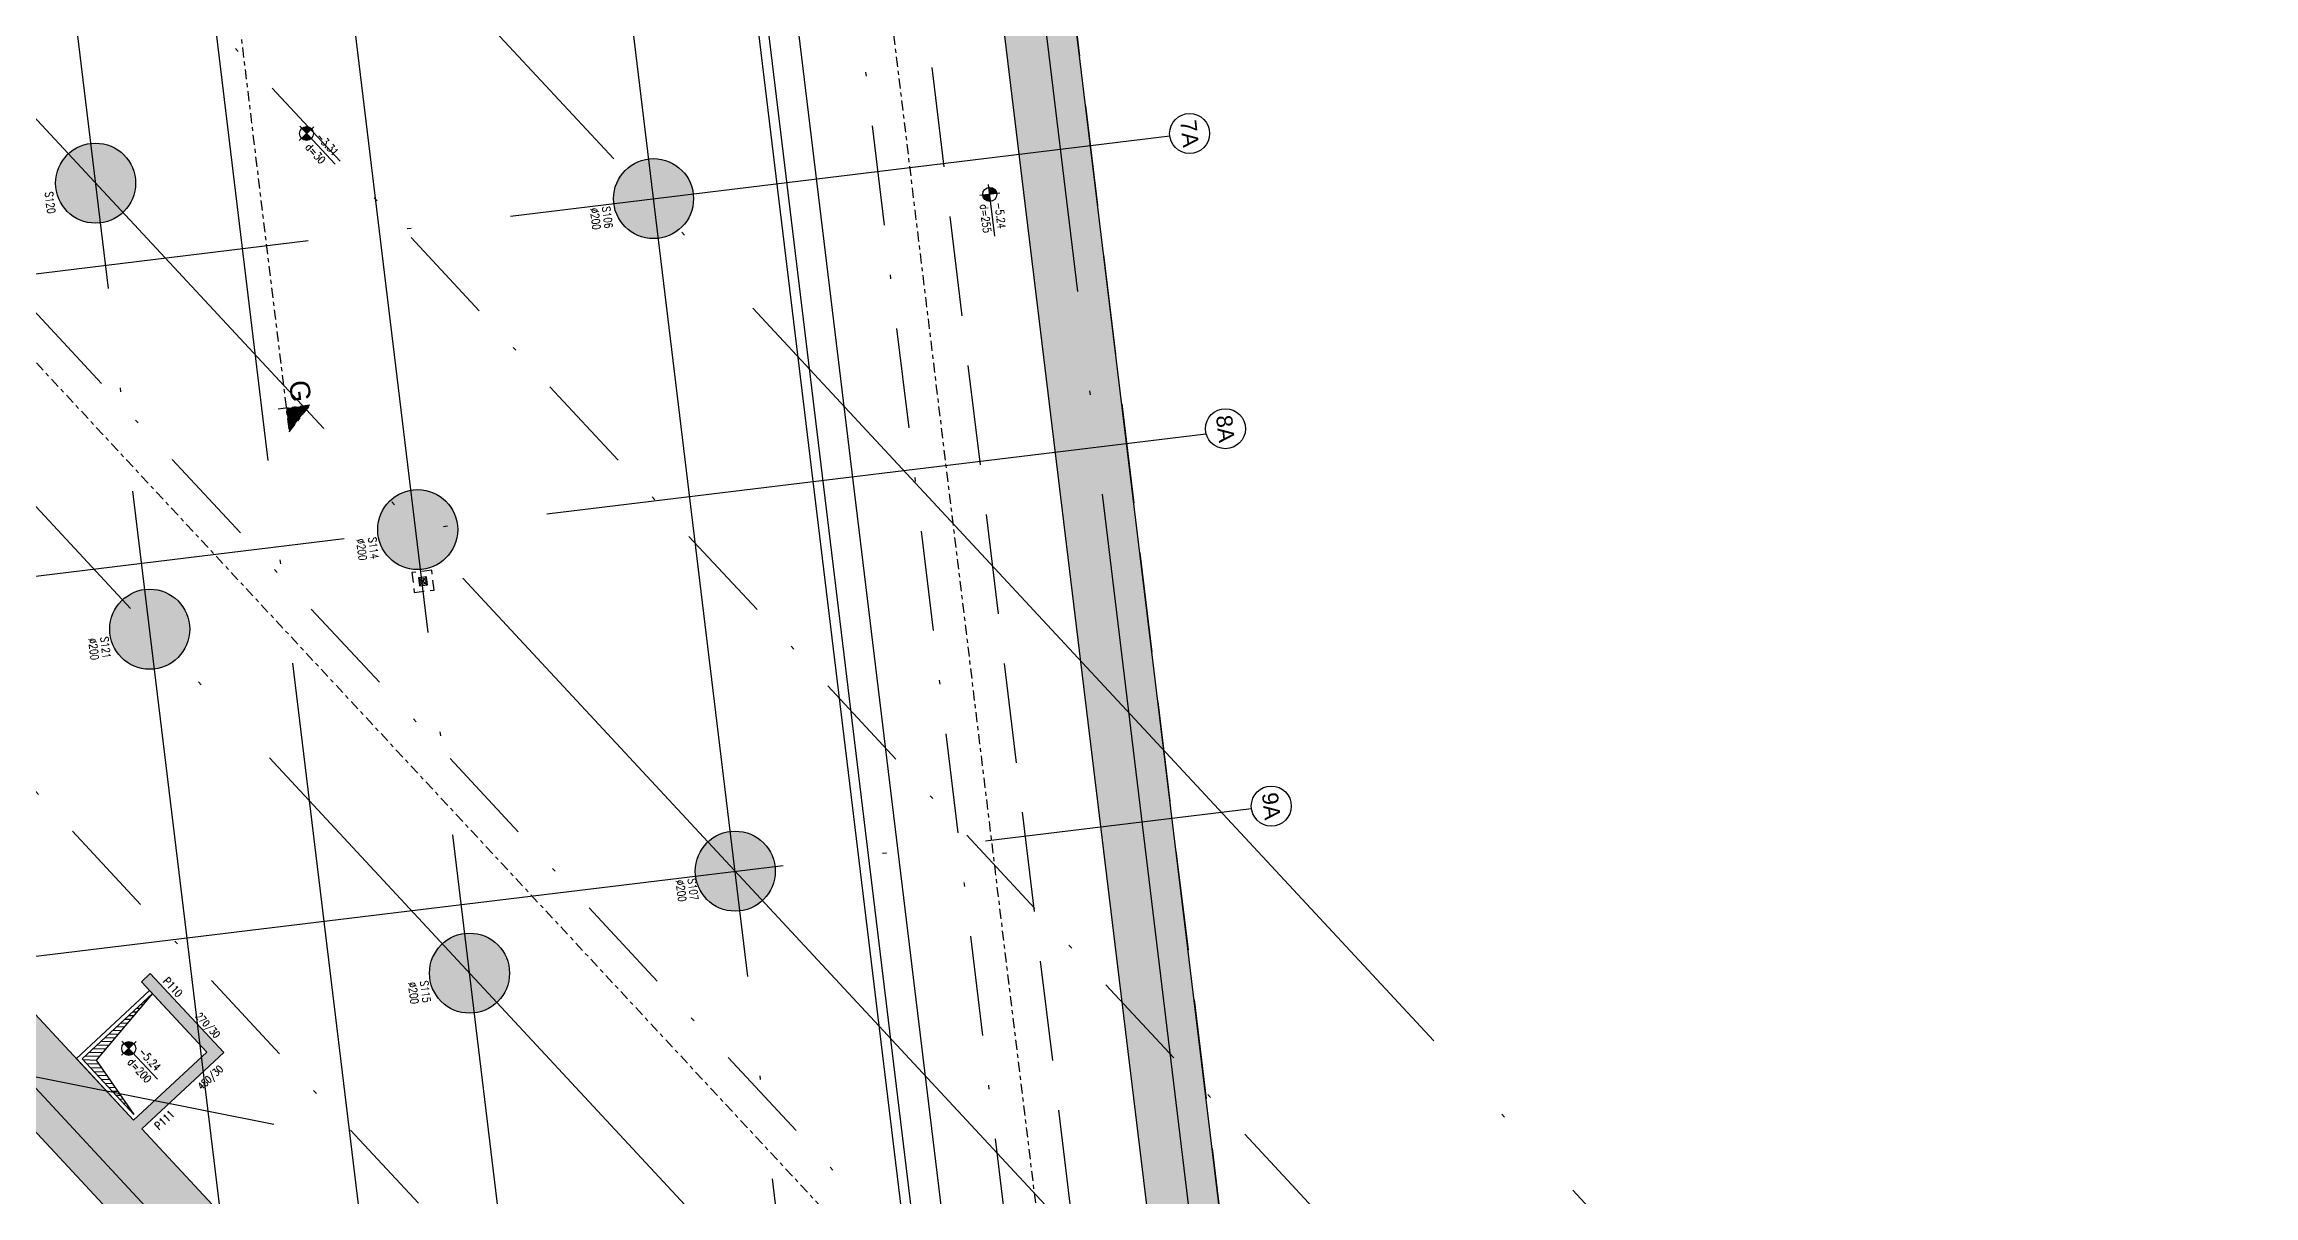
# Model space of a CAD drawing. Header units: millimetres. Extents: x 400408 to 401121, y 4543945 to 4544109.
# Drawn here: x 400457 to 400512.2, y 4544024.3 to 4544053 of the extents above; entities that cross this region are included whole.
import ezdxf
from ezdxf.enums import TextEntityAlignment as Align

# ---------------------------------------------------------------- set-up
doc = ezdxf.new("R2010")
doc.units = ezdxf.units.MM
for name, pattern in [('AKS', [3, 2.5, -0.25, 0, -0.25]), ('CENTER', [2, 1.25, -0.25, 0.25, -0.25]), ('CIZGI', [0.4, 0.25, -0.15]), ('CONTINU', [0]), ('DASHDOT2', [0.5, 0.25, -0.125, 0, -0.125]), ('HIDDEN', [0.375, 0.25, -0.125])]:
    doc.linetypes.add(name, pattern=pattern)
for name, color, linetype in [('aks prota', 2, 'AKS'), ('boşluk prota', 2, 'Continuous'), ('boşluk taraması prota', 252, 'Continuous'), ('caks prota', 4, 'Continuous'), ('kesit tarama prota', 252, 'Continuous'), ('kiriş prota', 6, 'Continuous'), ('kolon prota', 1, 'Continuous'), ('kolon tarama prota', 252, 'Continuous'), ('lkolon prota', 4, 'Continuous'), ('lperde prota', 4, 'Continuous'), ('not çizgisi prota', 4, 'Continuous'), ('perde prota', 1, 'Continuous'), ('PRT-AL-TUNEL_EKSENI', 14, 'DASHDOT2'), ('PRT-MI-a_fit_drainage', 10, 'Continuous'), ('skesit prota', 7, 'Continuous'), ('st-s_level (kot)', 6, 'Continuous'), ('st-s_levelmark (kot işareti)', 4, 'Continuous'), ('st_s_ölçü', 4, 'Continuous'), ('taks prota', 7, 'Continuous'), ('temel prota', 6, 'Continuous'), ('tkesit prota', 7, 'Continuous'), ('tkolon prota', 6, 'Continuous'), ('tperde prota', 6, 'Continuous'), ('tplan prota', 7, 'Continuous')]:
    doc.layers.add(name, color=color, linetype=linetype)
doc.styles.add('Arial', font='Arial.ttf')
doc.styles.add('OLCU', font='romanstw.shx')
doc.styles.add('TAKS', font='Arial Unicode.ttf')
doc.styles.add('tkolon', font='romanstw.shx')
doc.dimstyles.new('1-50', dxfattribs={"dimtxt": 10, "dimasz": 4, "dimexe": 4, "dimexo": 8, "dimgap": 4, "dimtad": 1, "dimdec": 1, "dimrnd": 0.05, "dimzin": 9, "dimdsep": 46, "dimtxsty": 'OLCU', "dimblk1": 'OBLIQUE', "dimblk2": 'OBLIQUE', "dimsah": 1, "dimcen": 2, "dimdle": 4, "dimclrd": 4, "dimclre": 4, "dimclrt": 3, "dimadec": 1, "dimazin": 0, "dimtfac": 1, "dimtdec": 1, "dimtix": 1, "dimtmove": 2, "dimatfit": 3, "dimldrblk": 'OBLIQUE', "dimfxl": 1, "dimtvp": 1, "dimtolj": 1, "dimtzin": 1, "dimarcsym": 0})

# ---------------------------------------------------------------- blocks, each defined once
blk = doc.blocks.new('PLAN_KOT')
at = {"layer": 'st-s_levelmark (kot işareti)'}
h = blk.add_hatch(color=256, dxfattribs=at)
h.paths.add_polyline_path([(0, 17.5, 0.4142135623730951), (-17.5, 0), (0, 0)])
h.paths.add_polyline_path([(17.5, 0), (0, 0), (0, -17.5, 0.4142135623730951)])
for p, q in [((105, 0), (-25, 0)), ((0, 25), (0, -25))]:
    blk.add_line(p, q, dxfattribs=at)
blk.add_circle((0, 0), 17.5, dxfattribs=at)
at = {"layer": 'st-s_level (kot)', "color": 6, "style": 'OLCU', "width": 0.8}
for tag, p in [('KOT', (22.6700442370493, 9.780006943954504)), ('DÖŞEME_KALINLIĞI', (22.6700442370493, -27.62999305603444))]:
    blk.add_attdef(tag, p, '', height=20, dxfattribs=at)
blk = doc.blocks.new('_Oblique')
at = {"layer": 'st_s_ölçü', "lineweight": -2}
blk.add_line((-0.5, -0.5), (0.5, 0.5), dxfattribs=at)
blk = doc.blocks.new('YER SUZGECI_20x20')
at = {"color": 2}
blk.add_lwpolyline([(-20, 0), (0, 0), (0, 20), (-20, 20)], close=True, dxfattribs=at)
for points in [[(0, 20), (-20, 0)], [(-20, 20), (0, 0)]]:
    blk.add_lwpolyline(points, dxfattribs=at)
blk.add_circle((-10, 10), 7, dxfattribs=at)

msp = doc.modelspace()

# ---------------------------------------------------------------- hatches: boundary and pattern name
at = {"layer": 'boşluk taraması prota', "ltscale": 2}
h = msp.add_hatch(dxfattribs=at)
h.set_pattern_fill('ANSI31', color=256, scale=0.03000000000001022, angle=-47.07600604173209, style=0)
h.set_pattern_definition([(357.9239939582679, (399678.5206054507, 4544261.791601937), (0.003450451555799667, 0.09518748281190792), [])])
h.paths.add_polyline_path([(400459.6809864659, 4544029.315248188), (400458.2785932003, 4544027.647574164), (400459.2175202258, 4544026.289492242), (400457.9235678259, 4544027.680782)])
at = {"layer": 'kesit tarama prota'}
h = msp.add_hatch(color=256, dxfattribs=at)
h.dxf.hatch_style = 1
h.paths.add_polyline_path([(400463.6209186614, 4544044.014789978), (400463.0976260356, 4544043.34683427), (400463.0252944939, 4544043.942458436)])
at = {"layer": 'kolon tarama prota'}
h = msp.add_hatch(color=256, dxfattribs=at)
h.dxf.hatch_style = 1
h.paths.add_polyline_path([(400488.0371958455, 4543995.155024249), (400487.5805262518, 4543995.646046737), (400488.072757314, 4543991.592701394), (400488.5362106422, 4543991.094384865), (400488.4541721302, 4543991.769942436), (400490.5329283727, 4543989.534812097), (400477.1315568569, 4544099.890275297), (400475.419440018, 4544099.682358868), (400475.3712189901, 4544100.079441646), (400474.9741362529, 4544100.031220623), (400475.2634624182, 4544097.648723955), (400475.5857894938, 4544097.687866783)])
h = msp.add_hatch(color=256, dxfattribs=at)
h.dxf.hatch_style = 1
edge = h.paths.add_edge_path()
edge.add_arc((400458.2609093804, 4544049.563859115), 0.9999999999979953, -47.07600604173209, 312.9239939582679)
h = msp.add_hatch(color=256, dxfattribs=at)
h.dxf.hatch_style = 1
edge = h.paths.add_edge_path()
edge.add_arc((400472.2092692228, 4544049.177026352), 0.9999999999979953, -47.07600604173209, 312.9239939582679)
h = msp.add_hatch(color=256, dxfattribs=at)
h.dxf.hatch_style = 1
edge = h.paths.add_edge_path()
edge.add_arc((400466.3131313445, 4544040.905910077), 0.9999999999979953, -47.07600604173209, 312.9239939582679)
h = msp.add_hatch(color=256, dxfattribs=at)
h.dxf.hatch_style = 1
edge = h.paths.add_edge_path()
edge.add_arc((400459.6145448303, 4544038.417159177), 0.9999999999979953, -47.07600604173209, 312.9239939582679)
h = msp.add_hatch(color=256, dxfattribs=at)
h.dxf.hatch_style = 1
edge = h.paths.add_edge_path()
edge.add_arc((400474.2512715193, 4544032.37062496), 0.9999999999979953, -47.07600604173209, 312.9239939582679)
h = msp.add_hatch(color=256, dxfattribs=at)
h.dxf.hatch_style = 1
h.paths.add_polyline_path([(400477.0861039301, 4544003.993171699), (400477.1681424426, 4544003.317614129), (400477.6315957708, 4544002.8192976), (400477.1393647091, 4544006.872642943), (400459.4165894315, 4544025.92861108), (400461.4669112135, 4544027.835488339), (400459.6281367503, 4544029.812584309), (400459.4084594208, 4544029.608276036), (400461.0429256102, 4544027.850857396), (400459.2122811554, 4544026.148288412), (400453.6323851869, 4544032.147931139), (400454.1246162485, 4544028.094585796), (400454.5880695772, 4544027.596269267), (400454.5060310652, 4544028.271826839)])
h = msp.add_hatch(color=256, dxfattribs=at)
h.dxf.hatch_style = 1
edge = h.paths.add_edge_path()
edge.add_arc((400467.6091147447, 4544029.821199054), 0.9999999999979953, -47.07600604173209, 312.9239939582679)

# ---------------------------------------------------------------- linework, layer by layer
at = {"layer": 'aks prota', "ltscale": 10}
for p, q in [((400490.0741459425, 4543987.091367729), (400475.977604086, 4544103.171308074)), ((400478.1981526045, 4543999.860730715), (400465.8023563614, 4544101.935644057)), ((400470.2035826896, 4544008.456690839), (400458.9526784429, 4544101.103831331)), ((400462.2090127752, 4544017.052650962), (400452.103000524, 4544100.272018607)), ((400466.2062977324, 4544012.754670901), (400455.5278394832, 4544100.687924969)), ((400512.214064382, 4544006.088943115), (400428.1666244427, 4544096.458837922)), ((400504.9647124922, 4543999.346770084), (400420.9172725528, 4544089.716664891)), ((400500.1318112323, 4543994.851988064), (400416.084371293, 4544085.22188287)), ((400492.8824593425, 4543988.109815033), (400408.8350194031, 4544078.479709839)), ((400438.7550451844, 4544045.114404782), (400485.1144610457, 4544050.744209933)), ((400439.659189451, 4544037.669102697), (400486.0186053119, 4544043.298907848)), ((400450.6304958677, 4544029.502159903), (400487.155416036, 4544033.937681359))]:
    msp.add_line(p, q, dxfattribs=at)
at = {"layer": 'boşluk prota', "ltscale": 0.05}
msp.add_lwpolyline([(400459.6809864659, 4544029.315248188), (400458.2785932003, 4544027.647574164), (400459.2175202258, 4544026.289492242), (400457.9235678259, 4544027.680782)], close=True, dxfattribs=at)
at = {"layer": 'caks prota', "ltscale": 0.05}
for centre in [(400485.6108145174, 4544050.804486218), (400486.5066723707, 4544043.427419757), (400487.651921202, 4544033.996708498)]:
    msp.add_circle(centre, 0.5000000000001704, dxfattribs=at)
at = {"layer": 'kiriş prota'}
msp.add_lwpolyline([(400459.612883708, 4544029.388473965), (400461.0430416237, 4544027.850732654), (400459.212397207, 4544026.148163708), (400457.7822392914, 4544027.685905018)], close=True, dxfattribs=at)
at = {"layer": 'kolon prota', "color": 1}
for centre in [(400458.2609093804, 4544049.563859115), (400472.2092692228, 4544049.177026352), (400466.3131313445, 4544040.905910077), (400459.6145448303, 4544038.417159177), (400474.2512715193, 4544032.37062496), (400467.6091147447, 4544029.821199054)]:
    msp.add_circle(centre, 0.9999999999979953, dxfattribs=at)
at = {"layer": 'perde prota'}
msp.add_lwpolyline([(400488.0371958455, 4543995.155024249), (400487.5805262518, 4543995.646046737), (400488.072757314, 4543991.592701394), (400488.5362106422, 4543991.094384865), (400488.4541721302, 4543991.769942436), (400490.5329283727, 4543989.534812097), (400477.1315568569, 4544099.890275297), (400475.419440018, 4544099.682358868), (400475.3712189901, 4544100.079441646), (400474.9741362529, 4544100.031220623), (400475.2634624182, 4544097.648723955), (400475.5857894938, 4544097.687866783)], close=True, dxfattribs=at)
for points in [[(400453.6323851869, 4544032.147931139), (400454.1246162485, 4544028.094585796), (400454.5880695772, 4544027.596269267), (400454.5060310652, 4544028.271826839), (400477.0861039301, 4544003.993171699), (400477.1681424426, 4544003.317614129), (400477.6315957708, 4544002.8192976), (400477.1393647091, 4544006.872642943), (400459.4165894315, 4544025.92861108), (400461.4669112135, 4544027.835488339), (400459.6281367503, 4544029.812584309), (400459.4084594208, 4544029.608276036), (400461.0429256102, 4544027.850857396), (400459.2122811554, 4544026.148288412), (400453.6323851869, 4544032.147931139)], [(400459.4165894375, 4544025.928611087), (400461.4669112135, 4544027.835488339)]]:
    msp.add_lwpolyline(points, dxfattribs=at)
at = {"layer": 'PRT-AL-TUNEL_EKSENI', "ltscale": 10}
for p, q in [((400484.7444308675, 4543992.822009744), (400471.4111505994, 4544102.61676607)), ((400424.4687227216, 4544093.019648649), (400508.5161626609, 4544002.649753843)), ((400418.5008219229, 4544087.46927388), (400502.5482618622, 4543997.099379074)), ((400412.5329211242, 4544081.918899112), (400496.5803610636, 4543991.549004305))]:
    msp.add_line(p, q, dxfattribs=at)
at = {"layer": 'PRT-MI-a_fit_drainage', "color": 2, "linetype": 'CIZGI'}
msp.add_lwpolyline([(400466.7245613947, 4544039.394968227), (400466.6642851103, 4544039.891321699), (400466.1679316373, 4544039.831045415), (400466.2282079221, 4544039.334691943)], close=True, dxfattribs=at)
at = {"layer": 'skesit prota', "linetype": 'CENTER', "ltscale": 0.2}
for p, q in [((400463.6209186614, 4544044.014789978), (400462.7274824101, 4544043.906292666)), ((400463.0976260356, 4544043.34683427), (400463.6209186614, 4544044.014789978))]:
    msp.add_line(p, q, dxfattribs=at)
for points in [[(400471.9769275393, 4544104.59035985), (400486.2862764117, 4543986.758030446)], [(400455.8974489882, 4544102.637696569), (400463.0976260295, 4544043.346834315)], [(400455.8974489882, 4544102.637696569), (400463.0976260295, 4544043.346834315)], [(400433.9328203332, 4544069.638351165), (400492.880060974, 4544006.256814026)]]:
    msp.add_lwpolyline(points, dxfattribs=at)
at = {"layer": 'temel prota', "color": 5}
for p, q in [((400469.2413683818, 4544099.335043471), (400481.4622508339, 4543998.700482138)), ((400469.4895451101, 4544099.365181612), (400481.7519091559, 4543998.389034317))]:
    msp.add_line(p, q, dxfattribs=at)
at = {"layer": 'temel prota', "linetype": 'HIDDEN', "ltscale": 10}
msp.add_lwpolyline([(400477.1315568569, 4544099.890275297), (400490.5329283727, 4543989.534812097), (400486.2567950357, 4543994.132616863), (400473.4678030331, 4544099.445355538)], close=True, dxfattribs=at)
at = {"layer": 'temel prota'}
msp.add_lwpolyline([(400469.8365735919, 4544099.407324135), (400471.7707572388, 4544083.480019078), (400472.1678406927, 4544083.528234541), (400482.1281641014, 4544001.508561999)], dxfattribs=at)

# ---------------------------------------------------------------- block references
at = {"layer": 'PRT-MI-a_fit_drainage', "color": 2, "xscale": 0.01000000000000341, "yscale": 0.01000000000000341, "zscale": 0.01000000000000341, "rotation": 96.9239939582748}
msp.add_blockref('YER SUZGECI_20x20', (400466.5334619549, 4544039.724332769), dxfattribs=at)
at = {"layer": 'st-s_level (kot)', "linetype": 'CONTINU', "ltscale": 0.1, "xscale": 0.01000000000000341, "yscale": 0.01000000000000341, "zscale": 0.01000000000000341}
for p, rotation, values in [((400463.53342553, 4544050.804210987), 312.9239939582679, {'KOT': '-3.31', 'DÖŞEME_KALINLIĞI': 'd=30'}), ((400480.6140835108, 4544049.283351044), 276.9239939582868, {'KOT': '-5.24', 'DÖŞEME_KALINLIĞI': 'd=255'}), ((400459.0899109389, 4544027.939958561), 312.9239939582679, {'KOT': '-5.24', 'DÖŞEME_KALINLIĞI': 'd=200'})]:
    msp.add_blockref('PLAN_KOT', p, dxfattribs=dict(at, rotation=rotation)).add_auto_attribs(values)

# ---------------------------------------------------------------- texts
at = {"layer": 'lkolon prota', "style": 'tkolon', "width": 0.8}
for p in [(400470.6259843684, 4544048.933951533), (400464.7797214175, 4544040.668891923), (400458.0808953317, 4544038.180111917), (400472.7660895078, 4544032.140470866), (400466.0754652461, 4544029.584151793)]:
    msp.add_text('%%C200', height=0.2000000000000681, rotation=276.9239939246917, dxfattribs=at).set_placement(p)
at = {"layer": 'lperde prota', "style": 'tkolon', "width": 0.8}
for s, rotation, p in [('270/30', 312.5635092588148, (400460.8158587911, 4544028.796114122)), ('480/30', 42.56350928748908, (400460.8517216486, 4544026.958524145))]:
    msp.add_text(s, height=0.1800000000000613, rotation=rotation, dxfattribs=at).set_placement(p, align=Align.MIDDLE_LEFT)
at = {"layer": 'taks prota', "style": 'TAKS'}
for s, p in [('7A', (400485.6108145174, 4544050.804486218)), ('8A', (400486.5066723707, 4544043.427419757)), ('9A', (400487.651921202, 4544033.996708498))]:
    msp.add_text(s, height=0.4000000000001364, rotation=276.4291614254332, dxfattribs=at).set_placement(p, align=Align.MIDDLE_CENTER)
at = {"layer": 'tkesit prota', "style": 'Arial'}
msp.add_text('G', height=0.5000000000001703, rotation=276.9239939246917, dxfattribs=at).set_placement((400463.0956111159, 4544044.607696866))
at = {"layer": 'tkolon prota', "style": 'tkolon', "width": 0.8}
for s, p in [('S120', (400456.9934059368, 4544049.337417498)), ('S106', (400470.9237964517, 4544048.970117304)), ('S114', (400465.0775335003, 4544040.705057694)), ('S121', (400458.3787074154, 4544038.216277687)), ('S107', (400473.0639015911, 4544032.176636636)), ('S115', (400466.3732773298, 4544029.620317563))]:
    msp.add_text(s, height=0.2000000000000681, rotation=276.9239939246917, dxfattribs=at).set_placement(p)
at = {"layer": 'tperde prota', "style": 'tkolon', "width": 0.8}
for s, rotation, p in [('P110', 313.3932852246724, (400460.0006547906, 4544029.672795036)), ('P111', 43.39328523383714, (400459.7811245644, 4544025.96297073))]:
    msp.add_text(s, height=0.2000000000000682, rotation=rotation, dxfattribs=at).set_placement(p, align=Align.MIDDLE_LEFT)
at = {"layer": 'tplan prota', "style": 'Arial'}
msp.add_text('%%U-3.31 KOTU  KALIP PLANI', height=0.625000000000213, rotation=312.9239939495117, dxfattribs=at).set_placement((400453.3896454945, 4544023.24807529), align=Align.MIDDLE)

# ---------------------------------------------------------------- leaders
at = {"layer": 'not çizgisi prota'}
msp.add_leader([(400454.3901992608, 4544027.693988138), (400455.1376613528, 4544026.576247508), (400455.3375946665, 4544024.933032701)], dimstyle='1-50', override={"dimasz": 12, "dimgap": 4, "dimtad": 0}, dxfattribs=at)

doc.saveas('drawing.dxf')
